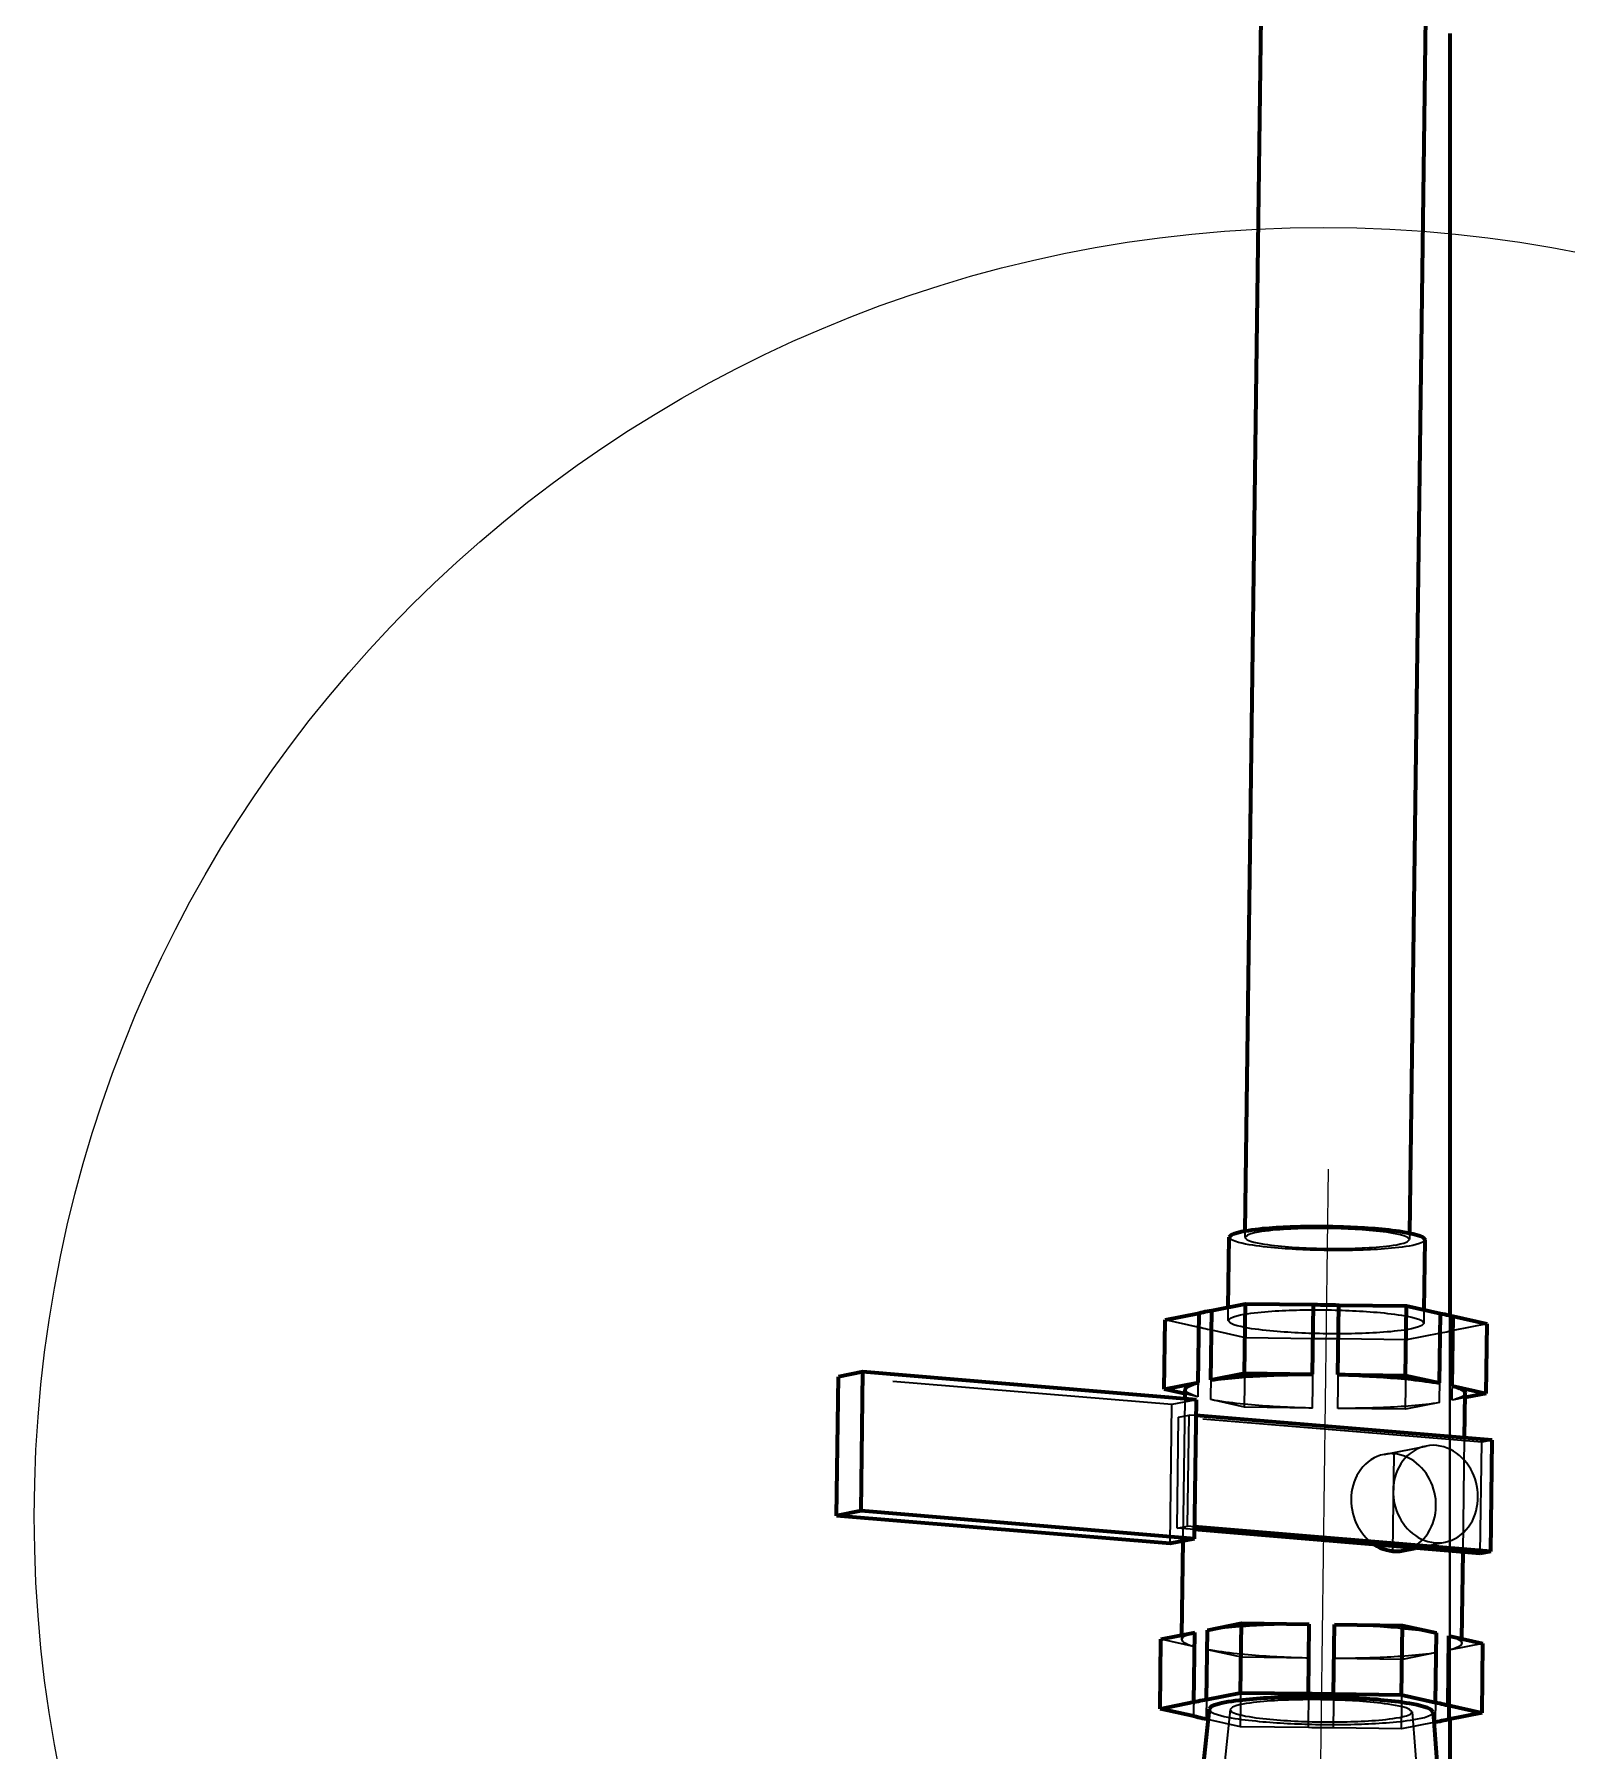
# Model space of a CAD drawing. Header units: millimetres. Extents: x 0 to 2382, y 0 to 420.
# Drawn here: x 244.54 to 266.43, y 242.2 to 266.72 of the extents above; entities that cross this region are included whole.
import ezdxf

# ---------------------------------------------------------------- set-up
doc = ezdxf.new("R2010")
doc.units = ezdxf.units.MM
doc.linetypes.add('IRAM-E-TRAZOS', pattern=[5, 4, -1])
doc.linetypes.add('IRAM-F-TRAZO-PUNTO', pattern=[20, 15, -2, 1, -2])
for name, color, linetype, lineweight in [('01-VISIBLE', 7, 'CONTINUOUS', 70), ('02-OCULTA', 4, 'IRAM-E-TRAZOS', 35), ('03-EJE', 1, 'IRAM-F-TRAZO-PUNTO', 18), ('08-FINA', 5, 'CONTINUOUS', 18)]:
    doc.layers.add(name, color=color, linetype=linetype, lineweight=lineweight)

msp = doc.modelspace()

# ---------------------------------------------------------------- linework, layer by layer
at = {"layer": '01-VISIBLE'}
for p, q in [((262.277, 283.601), (261.834, 249.623)), ((264.627, 283.57), (264.184, 249.592)), ((264.762, 259.715), (264.762, 259.658)), ((264.762, 254.497), (264.762, 248.414)), ((261.595, 248.532), (261.608, 249.533)), ((264.395, 248.495), (264.408, 249.496)), ((260.692, 248.353), (261.177, 248.449)), ((261.164, 247.457), (261.177, 248.449)), ((261.345, 247.493), (261.358, 248.485)), ((261.358, 248.485), (261.842, 248.581)), ((261.829, 247.589), (261.842, 248.581)), ((261.842, 248.581), (262.812, 248.569)), ((262.799, 247.576), (262.812, 248.569)), ((263.16, 247.572), (263.173, 248.564)), ((263.173, 248.564), (264.142, 248.552)), ((264.129, 247.559), (264.142, 248.552)), ((264.142, 248.552), (264.627, 248.443)), ((264.614, 247.451), (264.627, 248.443)), ((260.68, 247.361), (260.692, 248.353)), ((264.794, 247.41), (264.807, 248.403)), ((264.807, 248.403), (265.292, 248.294)), ((265.279, 247.302), (265.292, 248.294)), ((256, 245.552), (256.026, 247.537)), ((256.376, 247.607), (256.026, 247.537)), ((256.35, 245.622), (256.376, 247.607)), ((261.139, 247.21), (256.376, 247.607)), ((261.345, 247.493), (261.829, 247.589)), ((261.829, 247.589), (262.799, 247.576)), ((263.16, 247.572), (264.129, 247.559)), ((264.129, 247.559), (264.614, 247.451)), ((260.68, 247.361), (261.164, 247.457)), ((260.979, 247.294), (260.68, 247.361)), ((260.978, 247.224), (260.98, 247.357)), ((264.794, 247.41), (265.279, 247.302)), ((264.971, 246.665), (264.979, 247.305)), ((265.279, 247.302), (264.978, 247.242)), ((261.113, 245.225), (261.139, 247.21)), ((265.366, 246.632), (261.136, 246.984)), ((265.345, 245.044), (265.366, 246.632)), ((256.35, 245.622), (256, 245.552)), ((260.763, 245.156), (256, 245.552)), ((261.113, 245.225), (256.35, 245.622)), ((265.195, 245.014), (261.114, 245.354)), ((265.345, 245.044), (261.115, 245.396)), ((261.113, 245.225), (260.763, 245.156)), ((260.934, 243.848), (260.951, 245.193)), ((264.092, 245.056), (264.267, 245.091)), ((264.933, 243.796), (264.95, 245.034)), ((265.345, 245.044), (265.195, 245.014)), ((260.62, 242.795), (260.633, 243.788)), ((260.633, 243.788), (261.118, 243.884)), ((261.105, 242.892), (261.118, 243.884)), ((261.285, 242.927), (261.298, 243.92)), ((261.298, 243.92), (261.783, 244.016)), ((261.77, 243.023), (261.783, 244.016)), ((261.783, 244.016), (262.753, 244.003)), ((262.74, 243.011), (262.753, 244.003)), ((263.1, 243.006), (263.113, 243.999)), ((263.113, 243.999), (264.083, 243.986)), ((264.07, 242.994), (264.083, 243.986)), ((264.083, 243.986), (264.568, 243.878)), ((264.555, 242.885), (264.568, 243.878)), ((264.735, 242.845), (264.748, 243.837)), ((264.748, 243.837), (265.233, 243.729)), ((265.22, 242.736), (265.233, 243.729)), ((260.62, 242.795), (261.105, 242.892)), ((261.285, 242.927), (261.77, 243.023)), ((261.77, 243.023), (262.74, 243.011)), ((263.1, 243.006), (264.07, 242.994)), ((264.07, 242.994), (264.555, 242.885)), ((264.735, 242.845), (265.22, 242.736)), ((261.32, 242.789), (259.262, 222.966)), ((261.105, 242.687), (260.62, 242.795)), ((261.305, 242.642), (261.285, 242.646)), ((264.52, 242.747), (266.061, 222.877)), ((264.555, 242.605), (264.531, 242.6)), ((265.22, 242.736), (264.735, 242.64))]:
    msp.add_line(p, q, dxfattribs=at)
for points in [[(264.762, 266.733), (264.762, 266.683), (264.762, 266.633), (264.762, 266.583), (264.762, 266.533), (264.762, 266.483), (264.762, 266.432), (264.762, 266.382), (264.762, 266.332), (264.762, 266.282), (264.762, 266.232), (264.762, 266.182), (264.762, 266.132), (264.762, 266.082), (264.762, 266.031), (264.762, 265.981), (264.762, 265.931), (264.762, 265.881), (264.762, 265.831), (264.762, 265.781), (264.762, 265.731), (264.762, 265.681), (264.762, 265.63), (264.762, 265.58), (264.762, 265.53), (264.762, 265.48), (264.762, 265.43), (264.762, 265.38), (264.762, 265.33), (264.762, 265.28), (264.762, 265.229), (264.762, 265.179), (264.762, 265.129), (264.762, 265.079), (264.762, 265.029), (264.762, 264.979), (264.762, 264.929), (264.762, 264.879), (264.762, 264.828), (264.762, 264.778), (264.762, 264.728), (264.762, 264.678), (264.762, 264.628), (264.762, 264.578), (264.762, 264.528), (264.762, 264.477), (264.762, 264.427), (264.762, 264.377), (264.762, 264.327), (264.762, 264.277), (264.762, 264.227), (264.762, 264.177), (264.762, 264.127), (264.762, 264.076), (264.762, 264.026), (264.762, 263.976), (264.762, 263.926), (264.762, 263.876), (264.762, 263.826), (264.762, 263.776), (264.762, 263.726), (264.762, 263.675), (264.762, 263.625), (264.762, 263.575), (264.762, 263.525), (264.762, 263.475), (264.762, 263.425), (264.762, 263.375), (264.762, 263.325), (264.762, 263.274), (264.762, 263.224), (264.762, 263.174), (264.762, 263.124), (264.762, 263.074), (264.762, 263.024), (264.762, 262.974), (264.762, 262.924), (264.762, 262.873), (264.762, 262.823), (264.762, 262.773), (264.762, 262.723), (264.762, 262.673), (264.762, 262.623), (264.762, 262.573), (264.762, 262.523), (264.762, 262.472), (264.762, 262.422), (264.762, 262.372), (264.762, 262.322), (264.762, 262.272), (264.762, 262.222), (264.762, 262.172), (264.762, 262.121), (264.762, 262.071), (264.762, 262.021), (264.762, 261.971), (264.762, 261.921), (264.762, 261.871), (264.762, 261.821), (264.762, 261.771), (264.762, 261.72), (264.762, 261.67), (264.762, 261.62), (264.762, 261.57), (264.762, 261.52), (264.762, 261.47), (264.762, 261.42), (264.762, 261.37), (264.762, 261.319), (264.762, 261.269), (264.762, 261.219), (264.762, 261.169), (264.762, 261.119), (264.762, 261.069), (264.762, 261.019), (264.762, 260.969), (264.762, 260.918), (264.762, 260.868), (264.762, 260.818), (264.762, 260.768), (264.762, 260.718), (264.762, 260.668), (264.762, 260.618), (264.762, 260.568), (264.762, 260.517), (264.762, 260.467), (264.762, 260.417), (264.762, 260.367), (264.762, 260.317), (264.762, 260.267), (264.762, 260.217), (264.762, 260.166), (264.762, 260.116), (264.762, 260.066), (264.762, 260.016), (264.762, 259.966), (264.762, 259.916), (264.762, 259.866), (264.762, 259.816), (264.762, 259.765), (264.762, 259.715)], [(264.762, 259.658), (264.762, 259.608), (264.762, 259.558), (264.762, 259.507), (264.762, 259.457), (264.762, 259.407), (264.762, 259.357), (264.762, 259.307), (264.762, 259.257), (264.762, 259.207), (264.762, 259.157), (264.762, 259.107), (264.762, 259.057), (264.762, 259.006), (264.762, 258.956), (264.762, 258.906), (264.762, 258.856), (264.762, 258.806), (264.762, 258.756), (264.762, 258.706), (264.762, 258.656), (264.762, 258.606), (264.762, 258.555), (264.762, 258.505), (264.762, 258.455), (264.762, 258.405), (264.762, 258.355), (264.762, 258.305), (264.762, 258.255), (264.762, 258.205), (264.762, 258.155), (264.762, 258.104), (264.762, 258.054), (264.762, 258.004), (264.762, 257.954), (264.762, 257.904), (264.762, 257.854), (264.762, 257.804), (264.762, 257.754), (264.762, 257.704), (264.762, 257.654), (264.762, 257.603), (264.762, 257.553), (264.762, 257.503), (264.762, 257.453), (264.762, 257.403), (264.762, 257.353), (264.762, 257.303), (264.762, 257.253), (264.762, 257.203), (264.762, 257.152), (264.762, 257.102), (264.762, 257.052), (264.762, 257.002), (264.762, 256.952), (264.762, 256.902), (264.762, 256.852), (264.762, 256.802), (264.762, 256.752), (264.762, 256.701), (264.762, 256.651), (264.762, 256.601), (264.762, 256.551), (264.762, 256.501), (264.762, 256.451), (264.762, 256.401), (264.762, 256.351), (264.762, 256.301), (264.762, 256.251), (264.762, 256.2), (264.762, 256.15), (264.762, 256.1), (264.762, 256.05), (264.762, 256), (264.762, 255.95), (264.762, 255.9), (264.762, 255.85), (264.762, 255.8), (264.762, 255.749), (264.762, 255.699), (264.762, 255.649), (264.762, 255.599), (264.762, 255.549), (264.762, 255.499), (264.762, 255.449), (264.762, 255.399), (264.762, 255.349), (264.762, 255.299), (264.762, 255.248), (264.762, 255.198), (264.762, 255.148), (264.762, 255.098), (264.762, 255.048), (264.762, 254.998), (264.762, 254.948), (264.762, 254.898), (264.762, 254.848), (264.762, 254.797), (264.762, 254.747), (264.762, 254.697), (264.762, 254.647), (264.762, 254.597), (264.762, 254.547), (264.762, 254.497)], [(261.608, 249.533), (261.64, 249.569), (261.686, 249.588), (261.735, 249.602), (261.784, 249.613), (261.833, 249.623), (261.883, 249.631), (261.932, 249.638), (261.982, 249.644), (262.032, 249.65), (262.082, 249.655), (262.132, 249.659), (262.182, 249.663), (262.232, 249.667), (262.282, 249.67), (262.332, 249.673), (262.382, 249.675), (262.433, 249.678), (262.483, 249.68), (262.533, 249.681), (262.583, 249.683), (262.633, 249.684), (262.684, 249.685), (262.734, 249.685), (262.784, 249.686), (262.834, 249.686), (262.885, 249.686), (262.935, 249.686), (262.985, 249.686), (263.035, 249.685), (263.085, 249.684), (263.136, 249.683), (263.186, 249.682), (263.236, 249.68), (263.286, 249.678), (263.336, 249.676), (263.387, 249.674), (263.437, 249.672), (263.487, 249.669), (263.537, 249.666), (263.587, 249.663), (263.637, 249.659), (263.687, 249.655), (263.737, 249.651), (263.787, 249.646), (263.837, 249.641), (263.887, 249.636), (263.937, 249.63), (263.987, 249.624), (264.037, 249.617), (264.086, 249.61), (264.136, 249.601), (264.185, 249.592), (264.234, 249.581), (264.283, 249.569), (264.331, 249.553), (264.376, 249.533), (264.408, 249.496)], [(261.177, 248.449), (261.207, 248.456), (261.237, 248.463), (261.267, 248.469), (261.297, 248.475), (261.327, 248.48), (261.358, 248.485)], [(262.812, 248.569), (262.864, 248.569), (262.915, 248.568), (262.967, 248.568), (263.018, 248.567), (263.07, 248.566), (263.121, 248.565), (263.173, 248.564)], [(264.627, 248.443), (264.657, 248.437), (264.687, 248.431), (264.718, 248.425), (264.748, 248.418), (264.778, 248.411), (264.807, 248.403)], [(261.345, 247.493), (261.394, 247.5), (261.444, 247.507), (261.494, 247.514), (261.544, 247.519), (261.594, 247.525), (261.644, 247.53), (261.694, 247.534), (261.744, 247.539), (261.794, 247.543), (261.844, 247.546), (261.895, 247.55), (261.945, 247.553), (261.995, 247.556), (262.045, 247.559), (262.095, 247.561), (262.146, 247.563), (262.196, 247.566), (262.246, 247.567), (262.296, 247.569), (262.347, 247.571), (262.397, 247.572), (262.447, 247.573), (262.497, 247.574), (262.548, 247.575), (262.598, 247.575), (262.648, 247.576), (262.699, 247.576), (262.749, 247.576), (262.799, 247.576)], [(263.16, 247.572), (263.21, 247.57), (263.26, 247.569), (263.311, 247.567), (263.361, 247.566), (263.411, 247.564), (263.462, 247.562), (263.512, 247.559), (263.562, 247.557), (263.613, 247.554), (263.663, 247.552), (263.713, 247.549), (263.763, 247.545), (263.814, 247.542), (263.864, 247.538), (263.914, 247.535), (263.964, 247.531), (264.015, 247.526), (264.065, 247.522), (264.115, 247.517), (264.165, 247.512), (264.215, 247.507), (264.265, 247.501), (264.315, 247.495), (264.365, 247.489), (264.415, 247.482), (264.465, 247.475), (264.515, 247.468), (264.565, 247.46), (264.614, 247.451)], [(260.98, 247.357), (260.997, 247.388), (261.027, 247.409), (261.06, 247.424), (261.094, 247.437), (261.129, 247.447), (261.164, 247.457)], [(264.794, 247.41), (264.83, 247.4), (264.865, 247.388), (264.899, 247.375), (264.933, 247.358), (264.963, 247.337), (264.979, 247.305)], [(263.684, 245.14), (263.724, 245.116), (263.766, 245.095), (263.81, 245.078), (263.855, 245.064), (263.9, 245.054), (263.947, 245.048)], [(263.947, 245.048), (263.971, 245.047), (263.996, 245.047), (264.02, 245.047), (264.044, 245.049), (264.068, 245.052), (264.092, 245.056)], [(261.105, 242.892), (261.135, 242.899), (261.165, 242.905), (261.195, 242.911), (261.225, 242.917), (261.255, 242.922), (261.285, 242.927)], [(263.72, 242.925), (263.669, 242.929), (263.619, 242.932), (263.568, 242.936), (263.518, 242.939), (263.467, 242.942), (263.417, 242.945), (263.366, 242.947), (263.315, 242.95), (263.265, 242.952), (263.214, 242.954), (263.163, 242.956), (263.113, 242.957), (263.062, 242.958), (263.011, 242.959), (262.961, 242.96), (262.91, 242.961), (262.86, 242.962), (262.809, 242.962), (262.758, 242.962), (262.708, 242.962), (262.657, 242.962), (262.606, 242.961), (262.556, 242.96), (262.505, 242.96), (262.454, 242.958), (262.404, 242.957), (262.353, 242.956), (262.302, 242.954), (262.252, 242.952), (262.201, 242.949), (262.15, 242.947), (262.1, 242.944), (262.049, 242.941), (261.999, 242.937), (261.948, 242.933), (261.898, 242.929), (261.847, 242.924), (261.797, 242.919), (261.747, 242.914), (261.696, 242.907), (261.646, 242.9), (261.596, 242.892), (261.546, 242.883), (261.497, 242.873), (261.447, 242.861), (261.399, 242.846), (261.353, 242.825), (261.32, 242.789)], [(262.74, 243.011), (262.791, 243.011), (262.843, 243.01), (262.894, 243.01), (262.946, 243.009), (262.997, 243.008), (263.049, 243.007), (263.1, 243.006)], [(264.52, 242.747), (264.487, 242.785), (264.439, 242.807), (264.39, 242.824), (264.34, 242.838), (264.289, 242.849), (264.238, 242.86), (264.186, 242.869), (264.135, 242.877), (264.083, 242.885), (264.031, 242.892), (263.979, 242.898), (263.928, 242.904), (263.876, 242.91), (263.824, 242.915), (263.772, 242.92), (263.72, 242.925)], [(264.555, 242.885), (264.585, 242.88), (264.615, 242.873), (264.645, 242.867), (264.675, 242.86), (264.705, 242.853), (264.735, 242.845)], [(261.285, 242.646), (261.255, 242.652), (261.225, 242.658), (261.195, 242.665), (261.165, 242.672), (261.135, 242.679), (261.105, 242.687)], [(264.735, 242.64), (264.705, 242.633), (264.675, 242.627), (264.645, 242.621), (264.615, 242.615), (264.585, 242.61), (264.555, 242.605)], [(264.762, 242.646), (264.762, 242.596), (264.762, 242.545), (264.762, 242.495), (264.762, 242.445), (264.762, 242.395), (264.762, 242.345), (264.762, 242.295), (264.762, 242.244), (264.762, 242.194), (264.762, 242.144), (264.762, 242.094), (264.762, 242.044), (264.762, 241.994), (264.762, 241.943), (264.762, 241.893), (264.762, 241.843), (264.762, 241.793), (264.762, 241.743), (264.762, 241.693), (264.762, 241.643), (264.762, 241.592), (264.762, 241.542)]]:
    msp.add_lwpolyline(points, dxfattribs=at)
at = {"layer": '02-OCULTA'}
for p, q in [((264.762, 259.285), (264.762, 260.279)), ((264.762, 246.351), (264.762, 254.849)), ((261.834, 249.623), (261.833, 249.53)), ((264.184, 249.592), (264.183, 249.499)), ((261.592, 248.342), (261.595, 248.532)), ((264.392, 248.305), (264.395, 248.495)), ((261.177, 248.245), (260.692, 248.353)), ((261.164, 247.252), (261.177, 248.245)), ((261.345, 247.212), (261.358, 248.204)), ((261.842, 248.096), (261.358, 248.204)), ((264.762, 248.414), (264.762, 246.703)), ((264.794, 247.206), (264.807, 248.198)), ((265.292, 248.294), (264.807, 248.198)), ((261.829, 247.103), (261.842, 248.096)), ((262.812, 248.083), (261.842, 248.096)), ((262.799, 247.091), (262.812, 248.083)), ((263.16, 247.086), (263.173, 248.079)), ((264.142, 248.066), (263.173, 248.079)), ((264.129, 247.074), (264.142, 248.066)), ((264.627, 248.162), (264.142, 248.066)), ((264.614, 247.17), (264.627, 248.162)), ((260.789, 247.141), (256.026, 247.537)), ((260.951, 245.193), (260.978, 247.224)), ((261.164, 247.252), (260.979, 247.294)), ((261.829, 247.103), (261.345, 247.212)), ((264.978, 247.242), (264.794, 247.206)), ((260.763, 245.156), (260.789, 247.141)), ((261.139, 247.21), (260.789, 247.141)), ((260.886, 246.962), (261.036, 246.992)), ((261.015, 245.404), (261.036, 246.992)), ((261.136, 246.984), (261.036, 246.992)), ((262.799, 247.091), (261.829, 247.103)), ((264.129, 247.074), (263.16, 247.086)), ((264.614, 247.17), (264.129, 247.074)), ((260.865, 245.374), (260.886, 246.962)), ((265.216, 246.602), (260.886, 246.962)), ((263.82, 246.43), (264.42, 246.549)), ((264.95, 245.034), (264.971, 246.665)), ((265.195, 245.014), (265.216, 246.602)), ((265.366, 246.632), (265.216, 246.602)), ((263.947, 245.048), (263.965, 246.438)), ((260.865, 245.374), (261.015, 245.404)), ((261.114, 245.354), (260.865, 245.374)), ((261.115, 245.396), (261.015, 245.404)), ((264.267, 245.091), (264.692, 245.175)), ((261.118, 243.679), (260.633, 243.788)), ((260.933, 243.784), (260.934, 243.848)), ((264.933, 243.732), (264.933, 243.796)), ((261.105, 242.687), (261.118, 243.679)), ((261.285, 242.646), (261.298, 243.639)), ((261.783, 243.53), (261.298, 243.639)), ((264.568, 243.597), (264.083, 243.501)), ((264.555, 242.605), (264.568, 243.597)), ((264.735, 242.64), (264.748, 243.633)), ((265.233, 243.729), (264.748, 243.633)), ((261.77, 242.538), (261.783, 243.53)), ((262.753, 243.518), (261.783, 243.53)), ((262.74, 242.525), (262.753, 243.518)), ((263.1, 242.521), (263.113, 243.513)), ((264.083, 243.501), (263.113, 243.513)), ((264.07, 242.508), (264.083, 243.501)), ((261.62, 242.785), (259.562, 222.961)), ((261.77, 242.538), (261.305, 242.642)), ((264.531, 242.6), (264.07, 242.508)), ((264.22, 242.751), (265.761, 222.88)), ((262.74, 242.525), (261.77, 242.538)), ((264.07, 242.508), (263.1, 242.521))]:
    msp.add_line(p, q, dxfattribs=at)
for points in [[(264.762, 260.279), (264.762, 260.329), (264.762, 260.38), (264.762, 260.43), (264.762, 260.48), (264.762, 260.531), (264.762, 260.581), (264.762, 260.631), (264.762, 260.682), (264.762, 260.732), (264.762, 260.782), (264.762, 260.833), (264.762, 260.883), (264.762, 260.933), (264.762, 260.984), (264.762, 261.034), (264.762, 261.084), (264.762, 261.135), (264.762, 261.185), (264.762, 261.235), (264.762, 261.286), (264.762, 261.336), (264.762, 261.386), (264.762, 261.437), (264.762, 261.487), (264.762, 261.537), (264.762, 261.588), (264.762, 261.638), (264.762, 261.688), (264.762, 261.739), (264.762, 261.789), (264.762, 261.839), (264.762, 261.89), (264.762, 261.94), (264.762, 261.99), (264.762, 262.041), (264.762, 262.091), (264.762, 262.141), (264.762, 262.191), (264.762, 262.242), (264.762, 262.292), (264.762, 262.342), (264.762, 262.393), (264.762, 262.443), (264.762, 262.493), (264.762, 262.544), (264.762, 262.594), (264.762, 262.644), (264.762, 262.695), (264.762, 262.745), (264.762, 262.795), (264.762, 262.846), (264.762, 262.896), (264.762, 262.946), (264.762, 262.997), (264.762, 263.047), (264.762, 263.097), (264.762, 263.148), (264.762, 263.198), (264.762, 263.248), (264.762, 263.299), (264.762, 263.349), (264.762, 263.399), (264.762, 263.45), (264.762, 263.5), (264.762, 263.55), (264.762, 263.601), (264.762, 263.651), (264.762, 263.701), (264.762, 263.752), (264.762, 263.802), (264.762, 263.852), (264.762, 263.903), (264.762, 263.953), (264.762, 264.003), (264.762, 264.054), (264.762, 264.104), (264.762, 264.154), (264.762, 264.205), (264.762, 264.255), (264.762, 264.305), (264.762, 264.356), (264.762, 264.406), (264.762, 264.456), (264.762, 264.507), (264.762, 264.557), (264.762, 264.607), (264.762, 264.658), (264.762, 264.708), (264.762, 264.758), (264.762, 264.809), (264.762, 264.859), (264.762, 264.909), (264.762, 264.959), (264.762, 265.01), (264.762, 265.06), (264.762, 265.11), (264.762, 265.161), (264.762, 265.211), (264.762, 265.261), (264.762, 265.312), (264.762, 265.362), (264.762, 265.412), (264.762, 265.463), (264.762, 265.513), (264.762, 265.563), (264.762, 265.614), (264.762, 265.664), (264.762, 265.714), (264.762, 265.765), (264.762, 265.815), (264.762, 265.865), (264.762, 265.916), (264.762, 265.966), (264.762, 266.016), (264.762, 266.067), (264.762, 266.117), (264.762, 266.167), (264.762, 266.218), (264.762, 266.268), (264.762, 266.318), (264.762, 266.369), (264.762, 266.419), (264.762, 266.469), (264.762, 266.52), (264.762, 266.57), (264.762, 266.62), (264.762, 266.671), (264.762, 266.721)], [(264.762, 254.849), (264.762, 254.899), (264.762, 254.95), (264.762, 255), (264.762, 255.051), (264.762, 255.101), (264.762, 255.151), (264.762, 255.202), (264.762, 255.252), (264.762, 255.303), (264.762, 255.353), (264.762, 255.404), (264.762, 255.454), (264.762, 255.504), (264.762, 255.555), (264.762, 255.605), (264.762, 255.656), (264.762, 255.706), (264.762, 255.756), (264.762, 255.807), (264.762, 255.857), (264.762, 255.908), (264.762, 255.958), (264.762, 256.008), (264.762, 256.059), (264.762, 256.109), (264.762, 256.16), (264.762, 256.21), (264.762, 256.261), (264.762, 256.311), (264.762, 256.361), (264.762, 256.412), (264.762, 256.462), (264.762, 256.513), (264.762, 256.563), (264.762, 256.613), (264.762, 256.664), (264.762, 256.714), (264.762, 256.765), (264.762, 256.815), (264.762, 256.865), (264.762, 256.916), (264.762, 256.966), (264.762, 257.017), (264.762, 257.067), (264.762, 257.118), (264.762, 257.168), (264.762, 257.218), (264.762, 257.269), (264.762, 257.319), (264.762, 257.37), (264.762, 257.42), (264.762, 257.47), (264.762, 257.521), (264.762, 257.571), (264.762, 257.622), (264.762, 257.672), (264.762, 257.722), (264.762, 257.773), (264.762, 257.823), (264.762, 257.874), (264.762, 257.924), (264.762, 257.974), (264.762, 258.025), (264.762, 258.075), (264.762, 258.126), (264.762, 258.176), (264.762, 258.227), (264.762, 258.277), (264.762, 258.327), (264.762, 258.378), (264.762, 258.428), (264.762, 258.479), (264.762, 258.529), (264.762, 258.579), (264.762, 258.63), (264.762, 258.68), (264.762, 258.731), (264.762, 258.781), (264.762, 258.831), (264.762, 258.882), (264.762, 258.932), (264.762, 258.983), (264.762, 259.033), (264.762, 259.084), (264.762, 259.134), (264.762, 259.184), (264.762, 259.235), (264.762, 259.285)], [(262.308, 249.376), (262.256, 249.38), (262.204, 249.385), (262.152, 249.391), (262.1, 249.396), (262.048, 249.403), (261.996, 249.41), (261.944, 249.417), (261.892, 249.426), (261.841, 249.435), (261.79, 249.446), (261.739, 249.459), (261.689, 249.474), (261.641, 249.495), (261.608, 249.533)], [(263.008, 249.658), (262.956, 249.658), (262.904, 249.659), (262.851, 249.659), (262.799, 249.658), (262.747, 249.658), (262.695, 249.657), (262.643, 249.655), (262.591, 249.654), (262.539, 249.652), (262.487, 249.65), (262.434, 249.647), (262.382, 249.644), (262.33, 249.64), (262.278, 249.636), (262.226, 249.632), (262.175, 249.626), (262.123, 249.62), (262.071, 249.613), (262.02, 249.605), (261.968, 249.595), (261.918, 249.582), (261.869, 249.564), (261.833, 249.53)], [(261.833, 249.53), (261.866, 249.496), (261.913, 249.477), (261.961, 249.463), (262.009, 249.452), (262.059, 249.442), (262.108, 249.434), (262.157, 249.427), (262.207, 249.42), (262.257, 249.414), (262.306, 249.409), (262.356, 249.404), (262.406, 249.399), (262.456, 249.395), (262.506, 249.392), (262.556, 249.388), (262.606, 249.385), (262.656, 249.383), (262.706, 249.38), (262.756, 249.378), (262.806, 249.376), (262.856, 249.375), (262.906, 249.373), (262.956, 249.372), (263.006, 249.371), (263.056, 249.371), (263.106, 249.371), (263.156, 249.371), (263.206, 249.371), (263.256, 249.372), (263.306, 249.372), (263.356, 249.373), (263.406, 249.375), (263.456, 249.377), (263.506, 249.379), (263.556, 249.381), (263.606, 249.384), (263.656, 249.387), (263.706, 249.391), (263.756, 249.395), (263.806, 249.399), (263.856, 249.405), (263.905, 249.411), (263.955, 249.418), (264.004, 249.426), (264.053, 249.436), (264.102, 249.448), (264.149, 249.466), (264.183, 249.499)], [(264.408, 249.496), (264.375, 249.46), (264.328, 249.441), (264.28, 249.427), (264.23, 249.416), (264.18, 249.406), (264.13, 249.398), (264.08, 249.391), (264.03, 249.385), (263.979, 249.379), (263.929, 249.374), (263.878, 249.37), (263.828, 249.366), (263.777, 249.362), (263.727, 249.359), (263.676, 249.356), (263.625, 249.354), (263.575, 249.351), (263.524, 249.349), (263.473, 249.348), (263.423, 249.346), (263.372, 249.345), (263.321, 249.344), (263.27, 249.344), (263.22, 249.343), (263.169, 249.343), (263.118, 249.343), (263.068, 249.343), (263.017, 249.344), (262.966, 249.345), (262.916, 249.346), (262.865, 249.347), (262.814, 249.348), (262.763, 249.35), (262.713, 249.352), (262.662, 249.354), (262.611, 249.356), (262.561, 249.359), (262.51, 249.362), (262.46, 249.365), (262.409, 249.368), (262.358, 249.372), (262.308, 249.376)], [(264.183, 249.499), (264.149, 249.534), (264.103, 249.552), (264.055, 249.566), (264.006, 249.577), (263.957, 249.587), (263.907, 249.595), (263.858, 249.603), (263.808, 249.609), (263.758, 249.615), (263.708, 249.621), (263.659, 249.626), (263.609, 249.63), (263.559, 249.634), (263.509, 249.638), (263.459, 249.641), (263.409, 249.644), (263.359, 249.647), (263.308, 249.649), (263.258, 249.651), (263.208, 249.653), (263.158, 249.655), (263.108, 249.656), (263.058, 249.657), (263.008, 249.658)], [(261.592, 248.342), (261.625, 248.378), (261.671, 248.397), (261.719, 248.411), (261.768, 248.422), (261.817, 248.432), (261.867, 248.44), (261.917, 248.447), (261.967, 248.453), (262.016, 248.459), (262.066, 248.464), (262.116, 248.468), (262.166, 248.472), (262.217, 248.476), (262.267, 248.479), (262.317, 248.482), (262.367, 248.484), (262.417, 248.487), (262.467, 248.489), (262.518, 248.49), (262.568, 248.492), (262.618, 248.493), (262.668, 248.494), (262.718, 248.495), (262.769, 248.495), (262.819, 248.495), (262.869, 248.495), (262.919, 248.495), (262.969, 248.495), (263.02, 248.494), (263.07, 248.493), (263.12, 248.492), (263.17, 248.491), (263.22, 248.489), (263.271, 248.487), (263.321, 248.485), (263.371, 248.483), (263.421, 248.481), (263.471, 248.478), (263.521, 248.475), (263.572, 248.472), (263.622, 248.468), (263.672, 248.464), (263.722, 248.46), (263.772, 248.455), (263.822, 248.451), (263.872, 248.445), (263.922, 248.439), (263.971, 248.433), (264.021, 248.426), (264.071, 248.419), (264.12, 248.41), (264.17, 248.401), (264.219, 248.39), (264.267, 248.378), (264.315, 248.363), (264.361, 248.342), (264.392, 248.305)], [(261.358, 248.204), (261.327, 248.21), (261.297, 248.216), (261.267, 248.223), (261.237, 248.229), (261.207, 248.237), (261.177, 248.245)], [(262.292, 248.185), (262.24, 248.189), (262.188, 248.194), (262.136, 248.2), (262.084, 248.206), (262.032, 248.212), (261.98, 248.219), (261.928, 248.226), (261.877, 248.235), (261.825, 248.244), (261.774, 248.255), (261.723, 248.268), (261.673, 248.283), (261.626, 248.304), (261.592, 248.342)], [(264.392, 248.305), (264.36, 248.27), (264.313, 248.25), (264.264, 248.236), (264.215, 248.225), (264.165, 248.215), (264.115, 248.207), (264.064, 248.2), (264.014, 248.194), (263.964, 248.188), (263.913, 248.183), (263.863, 248.179), (263.812, 248.175), (263.762, 248.171), (263.711, 248.168), (263.66, 248.165), (263.61, 248.163), (263.559, 248.16), (263.508, 248.158), (263.458, 248.157), (263.407, 248.155), (263.356, 248.154), (263.306, 248.153), (263.255, 248.153), (263.204, 248.152), (263.154, 248.152), (263.103, 248.152), (263.052, 248.152), (263.001, 248.153), (262.951, 248.154), (262.9, 248.155), (262.849, 248.156), (262.799, 248.157), (262.748, 248.159), (262.697, 248.161), (262.647, 248.163), (262.596, 248.165), (262.545, 248.168), (262.495, 248.171), (262.444, 248.174), (262.393, 248.177), (262.343, 248.181), (262.292, 248.185)], [(264.807, 248.198), (264.777, 248.191), (264.748, 248.184), (264.718, 248.178), (264.687, 248.173), (264.657, 248.167), (264.627, 248.162)], [(263.173, 248.079), (263.121, 248.079), (263.07, 248.079), (263.018, 248.08), (262.967, 248.08), (262.915, 248.081), (262.864, 248.082), (262.812, 248.083)], [(261.164, 247.252), (261.129, 247.263), (261.094, 247.274), (261.059, 247.288), (261.026, 247.304), (260.996, 247.325), (260.98, 247.357)], [(261.979, 247.133), (261.926, 247.138), (261.873, 247.142), (261.82, 247.148), (261.767, 247.153), (261.714, 247.159), (261.661, 247.165), (261.608, 247.171), (261.555, 247.178), (261.503, 247.186), (261.45, 247.194), (261.397, 247.202), (261.345, 247.212)], [(264.979, 247.305), (264.962, 247.274), (264.932, 247.254), (264.899, 247.238), (264.865, 247.226), (264.83, 247.215), (264.794, 247.206)], [(262.799, 247.091), (262.748, 247.092), (262.697, 247.094), (262.645, 247.095), (262.594, 247.097), (262.543, 247.099), (262.491, 247.101), (262.44, 247.103), (262.389, 247.106), (262.338, 247.109), (262.287, 247.111), (262.235, 247.115), (262.184, 247.118), (262.133, 247.121), (262.082, 247.125), (262.031, 247.129), (261.979, 247.133)], [(264.614, 247.17), (264.564, 247.162), (264.515, 247.155), (264.465, 247.149), (264.415, 247.143), (264.365, 247.138), (264.315, 247.133), (264.265, 247.128), (264.215, 247.124), (264.164, 247.12), (264.114, 247.116), (264.064, 247.113), (264.014, 247.109), (263.964, 247.106), (263.914, 247.104), (263.863, 247.101), (263.813, 247.099), (263.763, 247.097), (263.713, 247.095), (263.662, 247.093), (263.612, 247.092), (263.562, 247.091), (263.512, 247.089), (263.461, 247.089), (263.411, 247.088), (263.361, 247.087), (263.31, 247.087), (263.26, 247.086), (263.21, 247.086), (263.16, 247.086)], [(264.42, 246.549), (264.371, 246.537), (264.324, 246.52), (264.279, 246.499), (264.235, 246.473), (264.195, 246.444), (264.157, 246.412), (264.122, 246.376), (264.09, 246.337), (264.061, 246.296), (264.036, 246.253), (264.014, 246.208), (263.995, 246.162), (263.979, 246.114), (263.967, 246.066), (263.958, 246.017), (263.952, 245.967), (263.95, 245.917), (263.951, 245.867), (263.954, 245.817), (263.961, 245.767), (263.971, 245.718), (263.984, 245.67), (264, 245.622), (264.018, 245.576), (264.04, 245.531), (264.065, 245.487), (264.092, 245.445), (264.122, 245.405), (264.155, 245.367), (264.19, 245.332), (264.228, 245.299), (264.268, 245.269), (264.31, 245.243), (264.355, 245.219), (264.401, 245.2), (264.448, 245.185), (264.497, 245.174), (264.547, 245.167)], [(264.692, 245.175), (264.742, 245.188), (264.79, 245.205), (264.836, 245.227), (264.88, 245.253), (264.922, 245.283), (264.96, 245.317), (264.995, 245.354), (265.028, 245.394), (265.056, 245.436), (265.082, 245.481), (265.103, 245.527), (265.122, 245.575), (265.137, 245.624), (265.148, 245.674), (265.156, 245.724), (265.161, 245.775), (265.162, 245.827), (265.16, 245.878), (265.155, 245.929), (265.147, 245.979), (265.135, 246.029), (265.121, 246.078), (265.103, 246.126), (265.082, 246.173), (265.058, 246.218), (265.031, 246.262), (265.002, 246.304), (264.969, 246.343), (264.934, 246.38), (264.896, 246.415), (264.856, 246.446), (264.813, 246.475), (264.768, 246.499), (264.722, 246.52), (264.673, 246.537), (264.623, 246.549), (264.573, 246.556), (264.522, 246.559), (264.47, 246.556), (264.42, 246.549)], [(264.762, 246.703), (264.762, 246.653), (264.762, 246.603), (264.762, 246.553), (264.762, 246.503), (264.762, 246.453), (264.762, 246.403), (264.762, 246.353), (264.762, 246.302), (264.762, 246.252), (264.762, 246.202), (264.762, 246.152), (264.762, 246.102), (264.762, 246.052), (264.762, 246.002), (264.762, 245.952), (264.762, 245.902), (264.762, 245.852), (264.762, 245.802), (264.762, 245.751), (264.762, 245.701), (264.762, 245.651), (264.762, 245.601), (264.762, 245.551), (264.762, 245.501), (264.762, 245.451), (264.762, 245.401), (264.762, 245.351), (264.762, 245.301), (264.762, 245.251), (264.762, 245.2), (264.762, 245.15), (264.762, 245.1), (264.762, 245.05), (264.762, 245), (264.762, 244.95), (264.762, 244.9), (264.762, 244.85), (264.762, 244.8), (264.762, 244.75), (264.762, 244.7), (264.762, 244.649), (264.762, 244.599), (264.762, 244.549), (264.762, 244.499), (264.762, 244.449), (264.762, 244.399), (264.762, 244.349), (264.762, 244.299), (264.762, 244.249), (264.762, 244.199), (264.762, 244.149), (264.762, 244.098), (264.762, 244.048), (264.762, 243.998), (264.762, 243.948), (264.762, 243.898), (264.762, 243.848), (264.762, 243.798), (264.762, 243.748), (264.762, 243.698), (264.762, 243.648), (264.762, 243.597), (264.762, 243.547), (264.762, 243.497), (264.762, 243.447), (264.762, 243.397), (264.762, 243.347), (264.762, 243.297), (264.762, 243.247), (264.762, 243.197), (264.762, 243.147), (264.762, 243.097), (264.762, 243.046), (264.762, 242.996), (264.762, 242.946), (264.762, 242.896), (264.762, 242.846), (264.762, 242.796), (264.762, 242.746), (264.762, 242.696), (264.762, 242.646)], [(263.82, 246.43), (263.771, 246.417), (263.723, 246.4), (263.677, 246.379), (263.634, 246.353), (263.593, 246.324), (263.554, 246.29), (263.519, 246.254), (263.487, 246.215), (263.458, 246.173), (263.433, 246.129), (263.411, 246.084), (263.392, 246.036), (263.377, 245.988), (263.365, 245.939), (263.357, 245.889), (263.352, 245.839), (263.35, 245.788), (263.351, 245.737), (263.356, 245.687), (263.363, 245.637), (263.374, 245.587), (263.388, 245.539), (263.405, 245.491), (263.424, 245.444), (263.447, 245.399), (263.473, 245.355), (263.501, 245.313), (263.532, 245.273), (263.566, 245.236), (263.603, 245.201), (263.642, 245.169), (263.684, 245.14)], [(263.965, 246.438), (263.941, 246.439), (263.916, 246.44), (263.892, 246.439), (263.868, 246.437), (263.844, 246.434), (263.82, 246.43)], [(264.092, 245.056), (264.141, 245.069), (264.188, 245.085), (264.233, 245.106), (264.276, 245.132), (264.317, 245.161), (264.355, 245.193), (264.39, 245.229), (264.422, 245.268), (264.451, 245.309), (264.476, 245.352), (264.498, 245.397), (264.517, 245.443), (264.533, 245.491), (264.545, 245.539), (264.554, 245.588), (264.56, 245.638), (264.562, 245.688), (264.561, 245.738), (264.558, 245.788), (264.551, 245.838), (264.541, 245.887), (264.528, 245.935), (264.512, 245.983), (264.494, 246.029), (264.472, 246.074), (264.447, 246.118), (264.42, 246.16), (264.39, 246.2), (264.357, 246.238), (264.322, 246.273), (264.284, 246.306), (264.244, 246.336), (264.202, 246.363), (264.157, 246.386), (264.111, 246.405), (264.064, 246.42), (264.015, 246.431), (263.965, 246.438)], [(264.762, 242.167), (264.762, 242.217), (264.762, 242.268), (264.762, 242.318), (264.762, 242.369), (264.762, 242.419), (264.762, 242.469), (264.762, 242.52), (264.762, 242.57), (264.762, 242.621), (264.762, 242.671), (264.762, 242.721), (264.762, 242.772), (264.762, 242.822), (264.762, 242.873), (264.762, 242.923), (264.762, 242.973), (264.762, 243.024), (264.762, 243.074), (264.762, 243.125), (264.762, 243.175), (264.762, 243.226), (264.762, 243.276), (264.762, 243.326), (264.762, 243.377), (264.762, 243.427), (264.762, 243.478), (264.762, 243.528), (264.762, 243.578), (264.762, 243.629), (264.762, 243.679), (264.762, 243.73), (264.762, 243.78), (264.762, 243.83), (264.762, 243.881), (264.762, 243.931), (264.762, 243.982), (264.762, 244.032), (264.762, 244.082), (264.762, 244.133), (264.762, 244.183), (264.762, 244.234), (264.762, 244.284), (264.762, 244.335), (264.762, 244.385), (264.762, 244.435), (264.762, 244.486), (264.762, 244.536), (264.762, 244.587), (264.762, 244.637), (264.762, 244.687), (264.762, 244.738), (264.762, 244.788), (264.762, 244.839), (264.762, 244.889), (264.762, 244.939), (264.762, 244.99), (264.762, 245.04), (264.762, 245.091), (264.762, 245.141), (264.762, 245.192), (264.762, 245.242), (264.762, 245.292), (264.762, 245.343), (264.762, 245.393), (264.762, 245.444), (264.762, 245.494), (264.762, 245.544), (264.762, 245.595), (264.762, 245.645), (264.762, 245.696), (264.762, 245.746), (264.762, 245.796), (264.762, 245.847), (264.762, 245.897), (264.762, 245.948), (264.762, 245.998), (264.762, 246.049), (264.762, 246.099), (264.762, 246.149), (264.762, 246.2), (264.762, 246.25), (264.762, 246.301), (264.762, 246.351)], [(264.547, 245.167), (264.571, 245.166), (264.595, 245.165), (264.62, 245.166), (264.644, 245.168), (264.668, 245.171), (264.692, 245.175)], [(260.933, 243.784), (260.95, 243.816), (260.98, 243.836), (261.013, 243.851), (261.048, 243.864), (261.083, 243.875), (261.118, 243.884)], [(261.118, 243.679), (261.082, 243.69), (261.047, 243.701), (261.013, 243.715), (260.98, 243.731), (260.95, 243.753), (260.933, 243.784)], [(261.298, 243.92), (261.348, 243.927), (261.398, 243.934), (261.447, 243.941), (261.497, 243.947), (261.547, 243.952), (261.597, 243.957), (261.648, 243.962), (261.698, 243.966), (261.748, 243.97), (261.798, 243.974), (261.848, 243.977), (261.898, 243.98), (261.948, 243.983), (261.999, 243.986), (262.049, 243.988), (262.099, 243.991), (262.149, 243.993), (262.2, 243.995), (262.25, 243.996), (262.3, 243.998), (262.35, 243.999), (262.401, 244), (262.451, 244.001), (262.501, 244.002), (262.551, 244.003), (262.602, 244.003), (262.652, 244.003), (262.702, 244.003), (262.753, 244.003)], [(263.113, 243.999), (263.163, 243.998), (263.214, 243.996), (263.264, 243.994), (263.314, 243.993), (263.365, 243.991), (263.415, 243.989), (263.465, 243.986), (263.516, 243.984), (263.566, 243.981), (263.616, 243.979), (263.667, 243.976), (263.717, 243.973), (263.767, 243.969), (263.817, 243.966), (263.868, 243.962), (263.918, 243.958), (263.968, 243.954), (264.018, 243.949), (264.068, 243.944), (264.119, 243.939), (264.169, 243.934), (264.219, 243.929), (264.269, 243.923), (264.319, 243.916), (264.369, 243.91), (264.418, 243.902), (264.468, 243.895), (264.518, 243.887), (264.568, 243.878)], [(264.748, 243.837), (264.783, 243.827), (264.818, 243.815), (264.853, 243.802), (264.886, 243.786), (264.916, 243.764), (264.933, 243.732)], [(261.933, 243.56), (261.88, 243.565), (261.827, 243.57), (261.774, 243.575), (261.721, 243.58), (261.668, 243.586), (261.615, 243.592), (261.562, 243.599), (261.509, 243.606), (261.456, 243.613), (261.403, 243.621), (261.351, 243.63), (261.298, 243.639)], [(262.753, 243.518), (262.701, 243.519), (262.65, 243.521), (262.599, 243.522), (262.547, 243.524), (262.496, 243.526), (262.445, 243.528), (262.394, 243.531), (262.342, 243.533), (262.291, 243.536), (262.24, 243.539), (262.189, 243.542), (262.138, 243.545), (262.086, 243.548), (262.035, 243.552), (261.984, 243.556), (261.933, 243.56)], [(264.568, 243.597), (264.518, 243.589), (264.468, 243.582), (264.418, 243.576), (264.368, 243.57), (264.318, 243.565), (264.268, 243.56), (264.218, 243.555), (264.168, 243.551), (264.118, 243.547), (264.068, 243.543), (264.018, 243.54), (263.967, 243.537), (263.917, 243.534), (263.867, 243.531), (263.817, 243.528), (263.767, 243.526), (263.716, 243.524), (263.666, 243.522), (263.616, 243.521), (263.566, 243.519), (263.515, 243.518), (263.465, 243.517), (263.415, 243.516), (263.364, 243.515), (263.314, 243.514), (263.264, 243.514), (263.214, 243.513), (263.163, 243.513), (263.113, 243.513)], [(264.933, 243.732), (264.916, 243.701), (264.885, 243.681), (264.852, 243.665), (264.818, 243.653), (264.783, 243.642), (264.748, 243.633)], [(263.57, 242.895), (263.519, 242.899), (263.469, 242.902), (263.418, 242.906), (263.368, 242.909), (263.317, 242.912), (263.266, 242.914), (263.216, 242.916), (263.165, 242.918), (263.115, 242.92), (263.064, 242.922), (263.013, 242.923), (262.963, 242.924), (262.912, 242.924), (262.861, 242.925), (262.811, 242.925), (262.76, 242.925), (262.709, 242.925), (262.659, 242.924), (262.608, 242.924), (262.557, 242.923), (262.507, 242.921), (262.456, 242.92), (262.405, 242.918), (262.355, 242.916), (262.304, 242.913), (262.254, 242.91), (262.203, 242.907), (262.153, 242.904), (262.102, 242.9), (262.052, 242.895), (262.001, 242.89), (261.951, 242.884), (261.901, 242.877), (261.851, 242.87), (261.801, 242.861), (261.751, 242.85), (261.702, 242.837), (261.655, 242.819), (261.62, 242.785)], [(264.22, 242.751), (264.184, 242.786), (264.136, 242.806), (264.086, 242.821), (264.035, 242.833), (263.984, 242.843), (263.933, 242.852), (263.881, 242.86), (263.829, 242.867), (263.778, 242.874), (263.726, 242.88), (263.674, 242.885), (263.622, 242.89), (263.57, 242.895)], [(261.32, 242.789), (261.348, 242.75), (261.393, 242.727), (261.441, 242.711), (261.489, 242.697), (261.538, 242.685), (261.587, 242.675), (261.637, 242.666), (261.687, 242.658), (261.736, 242.65), (261.786, 242.643), (261.836, 242.636), (261.886, 242.63), (261.936, 242.625), (261.987, 242.62), (262.037, 242.615), (262.087, 242.61), (262.137, 242.606), (262.187, 242.602), (262.238, 242.598), (262.288, 242.595), (262.338, 242.592), (262.389, 242.589), (262.439, 242.586), (262.489, 242.584), (262.54, 242.581), (262.59, 242.579), (262.64, 242.578), (262.691, 242.576), (262.741, 242.574), (262.791, 242.573), (262.842, 242.572), (262.892, 242.571), (262.943, 242.571), (262.993, 242.57), (263.043, 242.57), (263.094, 242.57), (263.144, 242.57), (263.195, 242.57), (263.245, 242.571), (263.295, 242.572), (263.346, 242.572), (263.396, 242.574), (263.447, 242.575), (263.497, 242.577), (263.547, 242.578), (263.598, 242.581), (263.648, 242.583), (263.698, 242.586), (263.749, 242.588), (263.799, 242.592), (263.849, 242.595), (263.899, 242.599), (263.95, 242.603), (264, 242.608), (264.05, 242.613), (264.1, 242.619), (264.15, 242.625), (264.2, 242.633), (264.25, 242.64), (264.299, 242.649), (264.349, 242.66), (264.397, 242.672), (264.445, 242.688), (264.491, 242.709), (264.52, 242.747)], [(261.62, 242.785), (261.651, 242.748), (261.697, 242.728), (261.745, 242.713), (261.793, 242.701), (261.843, 242.691), (261.892, 242.682), (261.942, 242.674), (261.991, 242.667), (262.041, 242.66), (262.091, 242.655), (262.141, 242.649), (262.191, 242.644), (262.241, 242.64), (262.291, 242.635), (262.341, 242.631), (262.391, 242.628), (262.441, 242.625), (262.491, 242.622), (262.541, 242.619), (262.592, 242.617), (262.642, 242.615), (262.692, 242.613), (262.742, 242.611), (262.792, 242.61), (262.843, 242.609), (262.893, 242.608), (262.943, 242.607), (262.993, 242.607), (263.043, 242.607), (263.094, 242.607), (263.144, 242.607), (263.194, 242.608), (263.244, 242.608), (263.294, 242.609), (263.345, 242.611), (263.395, 242.612), (263.445, 242.614), (263.495, 242.616), (263.545, 242.619), (263.596, 242.622), (263.646, 242.625), (263.696, 242.629), (263.746, 242.633), (263.796, 242.638), (263.846, 242.643), (263.896, 242.649), (263.945, 242.655), (263.995, 242.663), (264.044, 242.672), (264.093, 242.683), (264.142, 242.696), (264.188, 242.715), (264.22, 242.751)], [(263.1, 242.521), (263.049, 242.521), (262.997, 242.521), (262.946, 242.522), (262.894, 242.523), (262.843, 242.523), (262.791, 242.524), (262.74, 242.525)]]:
    msp.add_lwpolyline(points, dxfattribs=at)
at = {"layer": '03-EJE'}
msp.add_line((263.021, 250.507), (262.648, 221.924), dxfattribs=at)
at = {"layer": '08-FINA'}
msp.add_circle((262.956, 245.545), 18.417, dxfattribs=at)

doc.saveas('drawing.dxf')
